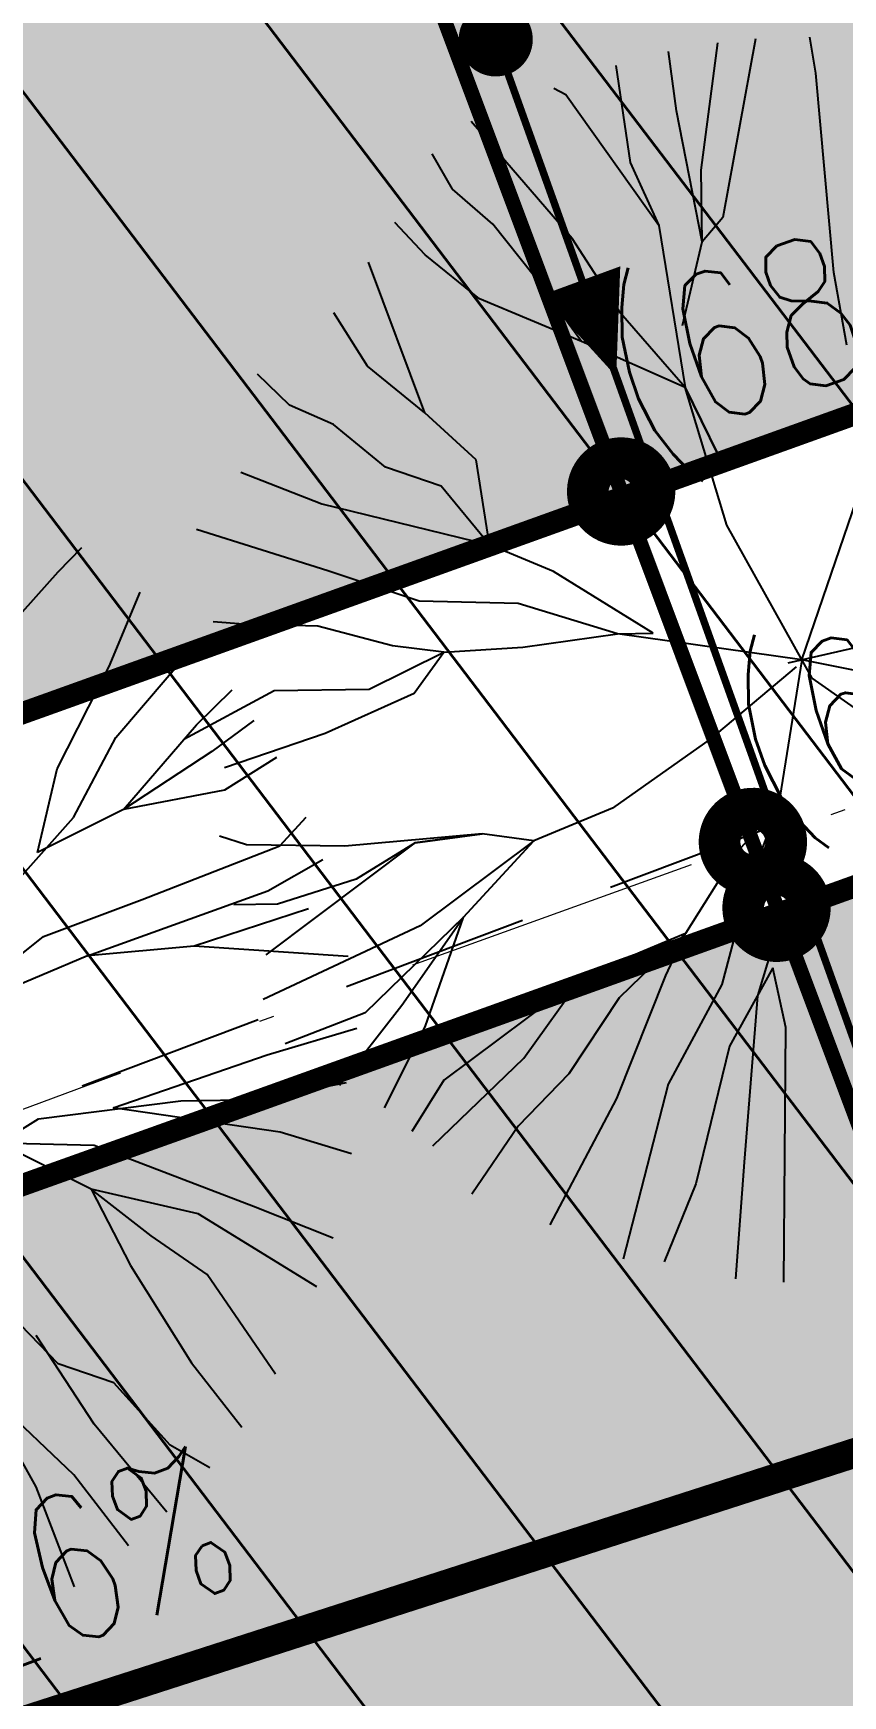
# Model space of a CAD drawing. Extents: x 352140 to 354978, y 6304672 to 6307963.
# Drawn here: x 352542.97 to 352548.43, y 6306001.17 to 6306012.4 of the extents above; entities that cross this region are included whole.
import ezdxf
from ezdxf import colors
from ezdxf.entities.mleader import LeaderData, LeaderLine
from ezdxf.enums import TextEntityAlignment as Align
from ezdxf.math import Vec2, Vec3

# ---------------------------------------------------------------- set-up
doc = ezdxf.new("R2010")
doc.units = 0
for name, pattern in [('CENTER', [50.800000000000004, 31.75, -6.35, 6.35, -6.35]), ('CONTINUOS', [0]), ('DASHDOT', [1, 0.5, -0.25, 0, -0.25]), ('DASHDOTX2', [2, 1, -0.5, 0, -0.5]), ('DASHED', [19.049999999999997, 12.7, -6.35]), ('HIDDEN', [9.524999999999999, 6.35, -3.175])]:
    doc.linetypes.add(name, pattern=pattern)
doc.layers.get('0').update_dxf_attribs({"linetype": 'CONTINUOUS'})
for name, color, linetype in [('00-S2_ALL AREA APORTANTES', 150, 'CONTINUOUS'), ('00_All ext_Colector', 1, 'CONTINUOUS'), ('00_All ext_Descarga sum', 1, 'CONTINUOUS'), ('00_All ext_Txt', 4, 'CONTINUOUS'), ('01_Dem Ext_Transl_niv.anillo', 130, 'CONTINUOUS'), ('02_Geo ext_Acotamiento', 7, 'CONTINUOUS'), ('02_Geo ext_Eje', 4, 'CONTINUOUS'), ('02_Geo ext_Geometria', 2, 'CONTINUOUS'), ('03_Pav ext_Escurrimiento', 2, 'CONTINUOUS'), ('03_Pav ext_HCV', 34, 'CONTINUOUS'), ('03_Pav ext_Linea de Corte', 6, 'CONTINUOUS'), ('03_Pav ext_Vereda HC', 42, 'CONTINUOUS'), ('03_Pav proy_Solera Tipo A', 1, 'CONTINUOUS'), ('03_S2_Pav ext_Borde vereda', 7, 'CONTINUOUS'), ('03_S3_Pav ext_Cota', 2, 'CONTINUOUS'), ('05_All ext_Txt', 4, 'CONTINUOUS'), ('1-CALLE_NOMBRE', 6, 'CONTINUOUS'), ('Paisajismo', 253, 'CONTINUOUS')]:
    doc.layers.add(name, color=color, linetype=linetype)
doc.layers.add('0_ASD_LINEA OFICIAL', color=253, linetype='DASHDOT', lineweight=20)
doc.layers.add('EJE PROYECTADO', color=7, linetype='DASHDOTX2', lineweight=15)
doc.styles.add('A', font='arial.ttf', dxfattribs={"height": 2})
doc.styles.add('JPG_2MM', font='simplex.shx', dxfattribs={"height": 1})
doc.styles.add('ROMANS', font='romans.shx', dxfattribs={"width": 0.75})
doc.dimstyles.new('Principal', dxfattribs={"dimscale": 0, "dimtxt": 2, "dimasz": 2, "dimexe": 1, "dimexo": 1, "dimtad": 1, "dimrnd": 0.05, "dimzin": 1, "dimtxsty": 'ROMANS', "dimcen": 2.5, "dimclrt": 2, "dimaunit": 2, "dimadec": 0, "dimazin": 0, "dimtfac": 1, "dimtmove": 0, "dimatfit": 3, "dimfxl": 1, "dimfxlon": 1, "dimarcsym": 0})
pattern_1 = [(127.2451660467093, (0, 0), (-1.263734244477452, -0.9607975902004564), [])]

# ---------------------------------------------------------------- blocks, each defined once
blk = doc.blocks.new('*U962')
at = {"layer": 'EJE PROYECTADO', "color": 7, "linetype": 'DASHDOT', "lineweight": 15, "ltscale": 4}
blk.add_arc((352689.664669159, 6305611.165365543), 420.4197496926291, 101.3958787087447, 110.6328112002141, dxfattribs=at)
blk = doc.blocks.new('_Dot')
at = {"color": 0, "linetype": 'ByBlock', "lineweight": -2}
blk.add_line((-0.5, 0), (-1, 0), dxfattribs=at)
at = {"color": 0, "linetype": 'ByBlock', "const_width": 0.5}
blk.add_lwpolyline([(-0.25, 0, 1), (0.25, 0, 1)], format="xyb", close=True, dxfattribs=at)
blk = doc.blocks.new('*D1192')
at = {"layer": '02_Geo ext_Acotamiento', "color": 0, "lineweight": -2, "transparency": 16777216}
blk.add_line((352392.9165986432, 6306017.745887456), (352390.0729390397, 6306012.40179472), dxfattribs=at)
at = {"layer": '02_Geo ext_Acotamiento', "color": 0, "transparency": 16777216}
blk.add_solid([(352389.9258057098, 6306012.480086233), (352390.2200723691, 6306012.323503207), (352389.6031899611, 6306011.518994741)], dxfattribs=at)
at = {"layer": '02_Geo ext_Acotamiento', "color": 2, "transparency": 16777216, "insert": (352390.9282922098, 6306015.941650215), "char_height": 1, "attachment_point": 5, "rotation": 61.9819900856352, "style": 'ROMANS'}
blk.add_mtext('R415,75', dxfattribs=at)
blk = doc.blocks.new('*D1169')
at = {"layer": '02_Geo ext_Acotamiento', "color": 0, "lineweight": -2, "transparency": 16777216}
for p, q in [((352543.9361901253, 6306013.650110535), (352544.1487850985, 6306013.078355887)), ((352538.3507155839, 6306011.455910953), (352543.0372242222, 6306013.198490888)), ((352537.3750760837, 6306011.210497901), (352537.5876710569, 6306010.638743252))]:
    blk.add_line(p, q, dxfattribs=at)
at = {"layer": '02_Geo ext_Acotamiento', "color": 0, "transparency": 16777216}
for points in [[(352542.9791381639, 6306013.354708007), (352543.0953102806, 6306013.042273771), (352543.9745269239, 6306013.547007238)], [(352538.2926295256, 6306011.612128071), (352538.4088016423, 6306011.299693836), (352537.4134128823, 6306011.107394603)]]:
    blk.add_solid(points, dxfattribs=at)
at = {"layer": '02_Geo ext_Acotamiento', "color": 2, "transparency": 16777216, "insert": (352540.3776083368, 6306013.17802629), "char_height": 1, "attachment_point": 5, "rotation": 20.396595233629807, "style": 'ROMANS'}
blk.add_mtext('7,00', dxfattribs=at)
blk = doc.blocks.new('A$C27410629')
at = {"layer": '0_ASD_LINEA OFICIAL', "ltscale": 8}
blk.add_lwpolyline([(283.5421609954101, 1214.484549576148, 0.5, 0.5, 0.0321136014722069), (329.8150799274445, 1226.935406510711, 0.5, 0.5, 0.0079173357297827), (341.9242357289513, 1231.194686628496, 0.5, 0.5, -0.0403444595114676), (405.0949614570582, 1249.329495846422, 0.5, 0.5, 0), (406.0664454449125, 1249.524144371034, 0.5, 0.5, 0), (504.3873910620769, 1263.407003486325, 0, 0, 0)], format="xyseb", dxfattribs=at)
at = {"layer": '0_ASD_LINEA OFICIAL', "ltscale": 8, "const_width": 0.5}
blk.add_lwpolyline([(329.8150799274445, 1226.935406510711), (341.2203054375386, 1148.869108198814), (238.1945199317815, 1105.633967030124), (291.4898137451928, 983.2987389694845), (321.9777186070569, 995.4464620913477), (326.4540963422405, 996.5325645556804), (296.0294186443425, 1064.505402681856), (308.0461575237678, 1069.694526371228), (363.6111070365623, 1093.68883921703), (361.4307297416417, 1107.62619051947), (353.4385792691864, 1158.713491797669), (341.9099523256627, 1227.807339492449, -0.0466182907324211), (405.4636274408804, 1246.3592193141), (405.0949720598292, 1249.329410421774)], format="xyb", dxfattribs=at)
blk = doc.blocks.new('1.0 - LO RECABARREN LOTEO PARQUE - VEGETACION PROPUESTA ETAPA MUNICIPAL')
at = {"layer": 'Paisajismo', "color": 251}
for p, q in [((352547.8456695688, 6306012.359360508), (352547.6234160389, 6306011.15211645)), ((352548.2521264447, 6306012.127638837), (352548.2119254687, 6306012.370566713)), ((352547.3108086632, 6306011.871833349), (352547.2582691584, 6306012.273683264)), ((352547.4777775741, 6306011.471888253), (352547.5895282373, 6306012.33241418)), ((352546.9017768061, 6306012.179087999), (352546.9993548316, 6306011.523106285)), ((352548.3731572005, 6306010.781158118), (352548.2521264447, 6306012.127638837)), ((352546.5650454432, 6306011.981237429), (352546.4842967968, 6306012.023730596)), ((352547.1927426656, 6306011.098493421), (352546.5650454432, 6306011.981237429)), ((352546.6066022746, 6306011.009411852), (352545.9269583801, 6306011.800742657)), ((352547.4851207722, 6306010.989019525), (352547.3108086632, 6306011.871833349)), ((352545.8003723095, 6306011.344540159), (352545.6632251207, 6306011.582955051)), ((352546.9993548316, 6306011.523106285), (352547.1927426656, 6306011.098493421)), ((352547.4851207722, 6306010.989019525), (352547.4777775741, 6306011.471888253)), ((352546.0710123676, 6306011.108155351), (352545.8003723095, 6306011.344540159)), ((352545.6161660958, 6306010.900225155), (352545.4117388748, 6306011.118481994)), ((352547.6234160389, 6306011.15211645), (352547.4851207722, 6306010.989019525)), ((352546.3432752752, 6306010.76490985), (352546.0710123676, 6306011.108155351)), ((352546.9346995675, 6306010.506682773), (352546.6066022746, 6306011.009411852)), ((352547.1927426656, 6306011.098493421), (352547.3695903096, 6306010.005574674)), ((352545.9826663978, 6306010.603935358), (352545.6161660958, 6306010.900225155)), ((352547.3529448351, 6306010.423531907), (352547.4851207722, 6306010.989019525)), ((352545.6122761393, 6306009.833583235), (352545.2334438504, 6306010.850084486)), ((352548.4601543037, 6306010.289380482), (352548.3731572005, 6306010.781158118)), ((352546.6705622811, 6306010.315609598), (352546.3432752752, 6306010.76490985)), ((352546.6705622811, 6306010.315609598), (352545.9826663978, 6306010.603935358)), ((352545.2253640532, 6306010.149686398), (352544.9986888582, 6306010.508474933)), ((352547.3695903096, 6306010.005574674), (352546.9346995675, 6306010.506682773)), ((352547.3695903096, 6306010.005574674), (352546.6705622811, 6306010.315609598)), ((352545.6122761393, 6306009.833583235), (352545.2253640532, 6306010.149686398)), ((352544.7009874864, 6306009.884824187), (352544.4841504359, 6306010.09530355)), ((352547.5900839125, 6306009.554650368), (352547.3695903096, 6306010.005574674)), ((352547.3695903096, 6306010.005574674), (352547.5900839125, 6306009.554650368)), ((352547.650793717, 6306009.07457251), (352547.3695903096, 6306010.005574674)), ((352544.9966996566, 6306009.755709112), (352544.7009874864, 6306009.884824187)), ((352545.9589765788, 6306009.516868557), (352545.6122761393, 6306009.833583235)), ((352545.3482439384, 6306009.4671135), (352544.9966996566, 6306009.755709112)), ((352545.7240522745, 6306009.339216483), (352545.3482439384, 6306009.4671135)), ((352546.0505244904, 6306008.943348065), (352545.9589765788, 6306009.516868557)), ((352544.3715079136, 6306009.432354867), (352544.9177397425, 6306009.219295488)), ((352546.0505244904, 6306008.943348065), (352545.7240522745, 6306009.339216483)), ((352548.1572489687, 6306008.166744504), (352548.5548766296, 6306009.328821844)), ((352544.9177397425, 6306009.219295488), (352546.0505244904, 6306008.943348065)), ((352544.9583353731, 6306008.766405992), (352544.072824032, 6306009.046884408)), ((352548.2273007166, 6306008.041175783), (352547.650793717, 6306009.07457251)), ((352543.2971951099, 6306008.922489808), (352543.1369847117, 6306008.757222761)), ((352546.0505244904, 6306008.943348065), (352546.0505244904, 6306008.943348065)), ((352546.4805398151, 6306008.762834247), (352546.0505244904, 6306008.943348065)), ((352545.5756443417, 6306008.56201678), (352544.9583353731, 6306008.766405992)), ((352547.1544957776, 6306008.345526517), (352546.4805398151, 6306008.762834247)), ((352543.1369847117, 6306008.757222761), (352542.8218884094, 6306008.405041954)), ((352543.4838847772, 6306008.120070907), (352543.6920503207, 6306008.622625171)), ((352546.2435060202, 6306008.545452671), (352545.5756443417, 6306008.56201678)), ((352546.9142117365, 6306008.341872412), (352546.2435060202, 6306008.545452671)), ((352548.0654854889, 6306008.145603437), (352549.5557110645, 6306008.488931299)), ((352544.38711221, 6306008.406258499), (352544.1857446546, 6306008.423319992)), ((352544.8900723525, 6306008.393782943), (352544.38711221, 6306008.406258499)), ((352545.3948679229, 6306008.260590073), (352544.8900723525, 6306008.393782943)), ((352546.2746723703, 6306008.251981857), (352546.9142117365, 6306008.341872412)), ((352546.9142117365, 6306008.341872412), (352547.1544957776, 6306008.345526517)), ((352548.1572489687, 6306008.166744504), (352546.9142117365, 6306008.341872412)), ((352543.5278232366, 6306007.640834617), (352544.0620414053, 6306008.2639781)), ((352545.2375050776, 6306007.968988076), (352545.74111612, 6306008.217144184)), ((352545.74111612, 6306008.217144184), (352545.3948679229, 6306008.260590073)), ((352545.5405063927, 6306007.940817757), (352545.74111612, 6306008.217144184)), ((352545.74111612, 6306008.217144184), (352546.2746723703, 6306008.251981857)), ((352543.1323768518, 6306007.430502583), (352543.4838847772, 6306008.120070907)), ((352548.1192884469, 6306008.119701068), (352547.5392400663, 6306007.62987892)), ((352548.1572489687, 6306008.166744504), (352548.0000177104, 6306007.182608718)), ((352548.8684651581, 6306008.024205676), (352548.1572489687, 6306008.166744504)), ((352548.7131504728, 6306007.701175314), (352548.2273007166, 6306008.041175783)), ((352543.9875635894, 6306007.629311244), (352544.5967468925, 6306007.959243786)), ((352544.0730826964, 6306007.726547346), (352544.3121239481, 6306007.962862708)), ((352544.5967468925, 6306007.959243786), (352545.2375050776, 6306007.968988076)), ((352544.941299179, 6306007.670090604), (352545.5405063927, 6306007.940817757)), ((352544.4582304379, 6306007.756660521), (352544.1763670043, 6306007.54700045)), ((352543.2422681594, 6306007.102046733), (352543.5278232366, 6306007.640834617)), ((352543.578995965, 6306007.155555992), (352544.0730826964, 6306007.726547346)), ((352544.2610556057, 6306007.438380188), (352544.941299179, 6306007.670090604)), ((352544.1763670043, 6306007.54700045), (352543.578995965, 6306007.155555992)), ((352547.5392400663, 6306007.62987892), (352546.8786914429, 6306007.165556218)), ((352543.000200906, 6306006.865015478), (352543.1323768518, 6306007.430502583)), ((352544.6116839911, 6306007.507241203), (352544.2607693548, 6306007.28666976)), ((352544.2607693548, 6306007.28666976), (352543.578995965, 6306007.155555992)), ((352542.6646574165, 6306006.451932056), (352543.2422681594, 6306007.102046733)), ((352543.578995965, 6306007.155555992), (352543.000200906, 6306006.865015478)), ((352544.6338259531, 6306006.909431863), (352544.8128551058, 6306007.104387127)), ((352546.8786914429, 6306007.165556218), (352546.3479769072, 6306006.94370851)), ((352548.0000177104, 6306007.182608718), (352547.711212339, 6306006.857551379)), ((352548.0000177104, 6306007.182608718), (352547.7945565255, 6306006.645041931)), ((352548.0000177104, 6306007.182608718), (352548.0000177104, 6306007.182608718)), ((352548.0627588483, 6306006.568955802), (352548.0000177104, 6306007.182608718)), ((352544.4097537514, 6306006.917412013), (352544.227880449, 6306006.975019057)), ((352546.0000891299, 6306006.991862253), (352545.0735630859, 6306006.907383075)), ((352545.5470308452, 6306006.931528173), (352546.0000891299, 6306006.991862253)), ((352546.0000891299, 6306006.991862253), (352545.5470308452, 6306006.931528173)), ((352546.3479769072, 6306006.94370851), (352546.0000891299, 6306006.991862253)), ((352543.7046708805, 6306006.54791587), (352544.6338259531, 6306006.909431863)), ((352545.0735630859, 6306006.907383075), (352544.4097537514, 6306006.917412013)), ((352544.5417116967, 6306006.174823609), (352545.5470308452, 6306006.931528173)), ((352545.5470308452, 6306006.931528173), (352545.1502132058, 6306006.68499612)), ((352546.3479769072, 6306006.94370851), (352545.582260004, 6306006.37089802)), ((352545.8751281842, 6306006.428796019), (352546.3479769072, 6306006.94370851)), ((352547.711212339, 6306006.857551379), (352547.3722605141, 6306006.317954542)), ((352544.5526582417, 6306006.60688534), (352544.9247442021, 6306006.81849269)), ((352545.1502132058, 6306006.68499612), (352544.6186861093, 6306006.51658028)), ((352547.7945565255, 6306006.645041931), (352547.6178262308, 6306005.974299969)), ((352543.0408720091, 6306006.297320641), (352543.7046708805, 6306006.54791587)), ((352543.336584181, 6306006.168205566), (352544.5526582417, 6306006.60688534)), ((352544.6186861093, 6306006.51658028), (352544.3250075942, 6306006.512114182)), ((352547.8593290909, 6306005.897807809), (352548.0627588483, 6306006.568955802)), ((352544.8272137871, 6306006.484818998), (352544.0566237421, 6306006.232599747)), ((352545.8751281842, 6306006.428796019), (352545.2113340318, 6306005.782523097)), ((352545.4568949852, 6306005.834549291), (352545.8751281842, 6306006.428796019)), ((352545.6149870547, 6306005.688040688), (352545.8751281842, 6306006.428796019)), ((352542.354842788, 6306005.75244257), (352543.0408720091, 6306006.297320641)), ((352545.582260004, 6306006.37089802), (352544.5216457225, 6306005.873770771)), ((352547.3722605141, 6306006.317954542), (352546.6757177886, 6306006.026158276)), ((352547.3722605141, 6306006.317954542), (352546.9248923908, 6306005.883597421)), ((352547.2386901783, 6306006.034719643), (352547.3722605141, 6306006.317954542)), ((352544.0566237421, 6306006.232599747), (352543.336584181, 6306006.168205566)), ((352544.0566237421, 6306006.232599747), (352543.336584181, 6306006.168205566)), ((352545.096254576, 6306006.162754856), (352544.0566237421, 6306006.232599747)), ((352543.336584181, 6306006.168205566), (352542.354842788, 6306005.75244257)), ((352547.9618998351, 6306006.085966391), (352547.6682623899, 6306005.558271937)), ((352548.0484435804, 6306005.684798747), (352547.9618998351, 6306006.085966391)), ((352546.6757177886, 6306006.026158276), (352545.7411312665, 6306005.327723334)), ((352546.2818556908, 6306005.476815885), (352546.6757177886, 6306006.026158276)), ((352546.9094298391, 6306005.204620644), (352547.2386901783, 6306006.034719643)), ((352547.6178262308, 6306005.974299969), (352547.2542085966, 6306005.300715928)), ((352546.9248923908, 6306005.883597421), (352546.5855343078, 6306005.37071498)), ((352547.7695995334, 6306004.774111456), (352547.8593290909, 6306005.897807809)), ((352545.2113340318, 6306005.782523097), (352544.6715275043, 6306005.573072148)), ((352545.0378492202, 6306005.29373443), (352545.4568949852, 6306005.834549291)), ((352544.5493802084, 6306005.500005172), (352545.1532187974, 6306005.678571294)), ((352545.3417617745, 6306005.140532361), (352545.6149870547, 6306005.688040688)), ((352548.0368237091, 6306003.964291835), (352548.0484435804, 6306005.684798747)), ((352547.6682623899, 6306005.558271937), (352547.441063238, 6306004.629104088)), ((352543.5090616464, 6306005.142073197), (352544.5493802084, 6306005.500005172)), ((352545.667438112, 6306004.88387083), (352546.2818556908, 6306005.476815885)), ((352544.4996401017, 6306005.19717297), (352545.0853742346, 6306005.312968935)), ((352545.7411312665, 6306005.327723334), (352545.5251649089, 6306004.982327645)), ((352546.5855343078, 6306005.37071498), (352546.2437385409, 6306005.018128144)), ((352547.2542085966, 6306005.300715928), (352546.9517070232, 6306004.120339633)), ((352543.0061642781, 6306005.06757258), (352543.9656753196, 6306005.189052734)), ((352543.9656753196, 6306005.189052734), (352544.4996401017, 6306005.19717297)), ((352546.45983903, 6306004.352567435), (352546.9094298391, 6306005.204620644)), ((352542.741618458, 6306004.903216841), (352543.0061642781, 6306005.06757258)), ((352544.6377601333, 6306004.978119711), (352543.5090616464, 6306005.142073197)), ((352545.1175050243, 6306004.830126644), (352544.6377601333, 6306004.978119711)), ((352546.2437385409, 6306005.018128144), (352545.93026736, 6306004.559083601)), ((352543.3605547774, 6306004.591963927), (352542.741618458, 6306004.903216841)), ((352543.3827829474, 6306004.88624366), (352542.741618458, 6306004.903216841)), ((352544.4572130095, 6306004.47502919), (352543.3827829474, 6306004.88624366)), ((352547.7121833441, 6306003.98619104), (352547.7695995334, 6306004.774111456)), ((352547.441063238, 6306004.629104088), (352547.2278505861, 6306004.102632176)), ((352544.0830488368, 6306004.426331216), (352543.3605547774, 6306004.591963927)), ((352543.3605547774, 6306004.591963927), (352543.6258088628, 6306004.077266374)), ((352543.7659021111, 6306004.277459797), (352543.3605547774, 6306004.591963927)), ((352544.8848138209, 6306003.932749907), (352544.0830488368, 6306004.426331216)), ((352544.9949487768, 6306004.261890032), (352544.4572130095, 6306004.47502919)), ((352544.143739601, 6306004.015984613), (352543.7659021111, 6306004.277459797)), ((352543.6258088628, 6306004.077266374), (352544.0380285817, 6306003.419436681)), ((352544.6063723766, 6306003.343950099), (352544.143739601, 6306004.015984613)), ((352543.1381471442, 6306003.412805656), (352542.7582760453, 6306003.807858938)), ((352543.3806449108, 6306003.006955807), (352542.9894489214, 6306003.604732347)), ((352543.513953251, 6306003.284908604), (352543.1381471442, 6306003.412805656)), ((352544.0380285817, 6306003.419436681), (352544.3773579489, 6306002.986483019)), ((352543.2451033413, 6306002.662783173), (352542.6062137878, 6306003.271104212)), ((352542.9905517721, 6306002.582174086), (352542.6062137878, 6306003.271104212)), ((352543.8942284248, 6306002.863137817), (352543.513953251, 6306003.284908604)), ((352543.8723715211, 6306002.410707569), (352543.3806449108, 6306003.006955807)), ((352544.1624757414, 6306002.710684999), (352543.8942284248, 6306002.863137817)), ((352543.6143573337, 6306002.18541818), (352543.2451033413, 6306002.662783173)), ((352543.2497772899, 6306001.906700366), (352542.9905517721, 6306002.582174086))]:
    blk.add_line(p, q, dxfattribs=at)

msp = doc.modelspace()

# ---------------------------------------------------------------- hatches: boundary and pattern name
at = {"layer": '00-S2_ALL AREA APORTANTES', "linetype": 'DASHED', "lineweight": 40, "ltscale": 0.25}
h = msp.add_hatch(dxfattribs=at)
h.set_pattern_fill('ANSI31', color=82, scale=0.5, angle=82.24516604670927)
h.set_pattern_definition(pattern_1)
edge = h.paths.add_edge_path()
edge.add_line((352578.5219978087, 6306016.628153646), (352575.2834480847, 6306028.700630706))
edge.add_arc((352689.826985098, 6305610.553489243), 433.5519043728395, 105.3193020463716, 109.6836135324268)
edge.add_line((352543.7954373713, 6306018.771618254), (352548.0062630867, 6306007.000763051))
edge.add_arc((352689.6646693027, 6305611.165365092), 420.419750165927, 105.32899892131331, 109.6908665099489, ccw=False)
h = msp.add_hatch(dxfattribs=at)
h.set_pattern_fill('ANSI31', color=40, scale=0.5, angle=82.24516604670927)
h.set_pattern_definition(pattern_1)
edge = h.paths.add_edge_path()
edge.add_line((352501.5160143847, 6306005.125637957), (352504.6759193273, 6305992.977833404))
edge.add_arc((352413.8134983338, 6306342.279043727), 360.9256364980139, 284.5809926340493, 288.7388142337798)
edge.add_line((352529.7625162407, 6306000.485040959), (352541.5181508819, 6306004.618507676))
edge.add_arc((352689.6646922219, 6305611.165303677), 420.4198157172067, 110.2974985578418, 110.632811170711, ccw=False)
edge.add_line((352543.8232844782, 6306005.478764309), (352548.0062337617, 6306007.000845026))
edge.add_line((352548.0062337617, 6306007.000845026), (352543.7956360117, 6306018.771062979))
edge.add_line((352543.7956360117, 6306018.771062979), (352539.4864973311, 6306017.204196591))
edge.add_arc((352405.9232445933, 6306371.355446176), 378.5000000850094, 284.6288654532149, 290.6632746729691, ccw=False)
h = msp.add_hatch(dxfattribs=at)
h.set_pattern_fill('ANSI31', color=40, scale=0.5, angle=82.24516604670927)
h.set_pattern_definition(pattern_1)
edge = h.paths.add_edge_path()
edge.add_line((352581.7607743225, 6306004.554831173), (352578.521997809, 6306016.628153645))
edge.add_arc((352689.6646692987, 6305611.165365106), 420.4197501505788, 105.3289989213223, 109.6908665101328)
edge.add_line((352548.0062630868, 6306007.000763051), (352552.2166296215, 6305995.231191433))
edge.add_arc((352689.6646691514, 6305611.165365566), 407.9197496679239, 105.3385732842141, 109.69108255049, ccw=False)
h = msp.add_hatch(dxfattribs=at)
h.set_pattern_fill('ANSI31', color=150, scale=0.5, angle=82.24516604670927)
h.set_pattern_definition(pattern_1)
edge = h.paths.add_edge_path()
edge.add_line((352504.6759193268, 6305992.977833404), (352507.8227190353, 6305980.880410058))
edge.add_arc((352413.8134984157, 6306342.279043438), 373.4256361982561, 284.5809840346455, 288.7388142543311)
edge.add_arc((352405.3488427031, 6306373.115849193), 405.3515892739023, 288.4715946656918, 290.2860910784061)
edge.add_arc((352689.6646749965, 6305611.165349734), 407.9197665451234, 110.297498533501, 110.63812503680089, ccw=False)
edge.add_line((352548.1594682792, 6305993.754963302), (352552.2168315117, 6305995.230627074))
edge.add_line((352552.2168315117, 6305995.230627074), (352548.0062337617, 6306007.000845026))
edge.add_line((352548.0062337617, 6306007.000845026), (352543.8232844782, 6306005.478764309))
edge.add_arc((352689.6646922219, 6305611.165303677), 420.4198157172066, 110.2974985578418, 110.632811170711)
edge.add_line((352541.5181508819, 6306004.618507676), (352529.7625162407, 6306000.485040959))
edge.add_arc((352413.8134983288, 6306342.279043749), 360.9256365207904, 284.5809926338536, 288.7388142333925, ccw=False)
at = {"layer": '03_Pav ext_HCV'}
h = msp.add_hatch(dxfattribs=at)
h.set_pattern_fill('SWAMP', color=256, scale=0.025, angle=-5.878428e-10, style=0)
h.set_pattern_definition([(359.9999999994121, (0, 0), (0.3175000000056422, 0.5499261309017425), [0.079375, -0.555625]), (90, (0.0396875, -4.072e-13), (-0.3174999999943578, 0.5499261309082575), [0.0396875, -1.06016476181]), (90, (0.049609375, -5.09e-13), (-0.3174999999943578, 0.5499261309082575), [0.03175, -1.06810226181]), (90, (0.029765625, -3.054e-13), (-0.3174999999943578, 0.5499261309082575), [0.03175, -1.06810226181]), (59.99999999941215, (0.05953125, -6.108e-13), (-0.3174999995629745, 0.5499261311573168), [0.0254, -0.6096]), (119.9999999994121, (0.01984375, -2.036e-13), (-0.6349999995686166, 2.555744e-10), [0.0254, -0.6095999999999999])])
edge = h.paths.add_edge_path()
edge.add_line((352582.7604781822, 6306009.990682307), (352582.7094065281, 6306010.214427269))
edge.add_line((352582.7094065281, 6306010.214427269), (352580.9699995404, 6306009.759601035))
edge.add_line((352580.9699995404, 6306009.759601035), (352579.3317819714, 6306016.365140463))
edge.add_arc((352669.2469957958, 6305675.880273432), 352.1571955173803, 104.7929578461864, 110.8093104427475)
edge.add_arc((352411.0130488128, 6306355.120968377), 374.5151511775018, 284.27325860252904, 290.8219381845124, ccw=False)
edge.add_line((352503.3485315067, 6305992.166760388), (352504.8924171243, 6305985.547212779))
edge.add_arc((352405.9232445408, 6306371.355446129), 398.3000000538462, 284.1285415200615, 284.38752353333007, ccw=False)
edge.add_line((352503.1475245466, 6305985.103806106), (352503.1929585375, 6305984.909003809))
edge.add_arc((352405.9232442284, 6306371.355446003), 398.5000000080018, 284.128039602825, 290.667801749784)
edge.add_arc((352670.9825796759, 6305669.376605959), 351.8537880972383, 104.5210170049202, 110.70655520670539, ccw=False)
edge = h.paths.add_edge_path()
edge.add_line((352578.7831344952, 6306019.322153868), (352577.1555167001, 6306025.920201077))
edge.add_line((352577.1555167001, 6306025.920201077), (352578.8859105903, 6306026.384294473))
edge.add_line((352578.8859105903, 6306026.384294473), (352578.8380086585, 6306026.578479623))
edge.add_arc((352675.6947541877, 6305655.822097072), 383.1990662264831, 104.6407945569434, 110.6467041322223)
edge.add_arc((352411.0264432293, 6306355.091504763), 364.4828849652177, 284.02077218571867, 290.8202080741271, ccw=False)
edge.add_line((352499.3310434624, 6306001.467310158), (352499.3311277809, 6306001.466948634))
edge.add_line((352499.3311277809, 6306001.466948634), (352499.3764760409, 6306001.272513909))
edge.add_arc((352411.0264434375, 6306355.091504628), 364.6828847836657, 284.0202827655139, 284.3031292632124)
edge.add_line((352501.1220561732, 6306001.712972428), (352502.6669609626, 6305995.089055029))
edge.add_arc((352411.0169527672, 6306355.112414695), 371.5057785658549, 284.2822463465426, 290.8175694360228)
edge.add_arc((352668.8214646695, 6305677.181264676), 353.7898938037449, 104.74375924454031, 110.8243385451189, ccw=False)
at = {"layer": '03_Pav ext_Vereda HC'}
h = msp.add_hatch(dxfattribs=at)
h.set_pattern_fill('DOTS', color=256, scale=0.2, style=0)
h.set_pattern_definition([(0, (0, 0), (0.15875, 0.3175), [0, -0.3175])])
edge = h.paths.add_edge_path()
edge.add_line((352708.350524546, 6306025.119232051), (352708.6131484506, 6306025.156224338))
edge.add_line((352708.6131484506, 6306025.156224338), (352709.4927218606, 6306019.014929595))
edge.add_line((352709.4927218606, 6306019.014929595), (352711.4741742484, 6306019.286802134))
edge.add_line((352711.4741742484, 6306019.286802134), (352710.0305056714, 6306029.495230259))
edge.add_line((352710.0305056714, 6306029.495230259), (352706.0696310923, 6306028.937129316))
edge.add_line((352706.0696310923, 6306028.937129316), (352706.3637178176, 6306026.857591641))
edge.add_line((352706.3637178176, 6306026.857591641), (352622.7858116257, 6306015.057256527))
edge.add_line((352622.7858116257, 6306015.057256527), (352617.8349148842, 6306014.358241161))
edge.add_line((352617.8349148842, 6306014.358241161), (352609.693031093, 6306013.208691459))
edge.add_line((352609.693031093, 6306013.208691459), (352608.6640347624, 6306013.002519644))
edge.add_arc((352692.7099067825, 6305596.96117567), 424.4456484631147, 101.4208046291385, 104.3722850303219)
edge.add_line((352587.3534402294, 6306008.12309445), (352583.4868267103, 6306007.098818317))
edge.add_arc((352690.293514658, 6305609.325132148), 411.8635380785971, 105.0300391540091, 110.6289178628738)
edge.add_arc((352405.3193197821, 6306373.19770662), 403.4386051726804, 289.7481950342084, 290.285108327017, ccw=False)
edge.add_line((352541.6360073423, 6305993.486673285), (352542.2839023249, 6305991.59428968))
edge.add_arc((352405.3488428521, 6306373.115848734), 405.3515887915564, 289.7439899444065, 290.2860910811432)
edge.add_arc((352689.6646691976, 6305611.165365392), 407.9197498477678, 101.39688232983451, 110.63812504976039, ccw=False)
edge.add_line((352609.0580949512, 6306011.041724414), (352610.0295789289, 6306011.236372937))
edge.add_line((352610.0295789289, 6306011.236372937), (352708.350524546, 6306025.119232051))

# ---------------------------------------------------------------- linework, layer by layer
at = {"layer": '00-S2_ALL AREA APORTANTES', "color": 82, "ltscale": 0.25}
msp.add_lwpolyline([(352552.2168315117, 6305995.230627074), (352543.7956360117, 6306018.771062979)], dxfattribs=at)
at = {"layer": '00_All ext_Colector', "const_width": 0.2, "flags": 128}
msp.add_lwpolyline([(352509.3441753011, 6305990.176796795), (352549.402368494, 6306003.09811884)], dxfattribs=at)
at = {"layer": '00_All ext_Descarga sum', "linetype": 'DASHED', "ltscale": 0.05, "const_width": 0.05}
msp.add_lwpolyline([(352544.8774813153, 6306015.749439031), (352549.4023685215, 6306003.098118765)], dxfattribs=at)
at = {"layer": '00_All ext_Txt', "color": 2, "extrusion": (4.262091697522143e-07, 7.23395316336633e-08, 0.9999999999999066), "elevation": 0.6064325392285803}
msp.add_lwpolyline([(352546.904743371, 6306010.079928389, 0, 0.5624999999999991, 0), (352546.6680421889, 6306010.725931106, 0.1042479130453781, 0.1042479130453781, 0)], format="xyseb", dxfattribs=at)
at = {"layer": '01_Dem Ext_Transl_niv.anillo', "linetype": 'HIDDEN', "ltscale": 0.25}
msp.add_circle((352555.5531984224, 6305997.41723701), 7.73870065570986, dxfattribs=at)
at = {"layer": '02_Geo ext_Eje', "linetype": 'CENTER', "ltscale": 0.1, "const_width": 0.3, "flags": 128}
msp.add_lwpolyline([(352349.7941651538, 6305360.986179136), (352333.730647102, 6305385.38433976), (352322.6458402493, 6305532.966928915), (352325.4724959099, 6305533.689154229), (352324.9782857499, 6305541.216464717, -0.0430730453013547), (352325.4043864983, 6305548.019489972), (352326.0198571174, 6305553.01487301, 0.0567466563211069), (352326.2788606426, 6305558.677124443, 0.0530827278442723), (352322.9614058804, 6305581.537460914, -0.0117329756431764), (352321.9004653953, 6305586.060311737, -0.0377426060972922), (352321.6830361507, 6305587.704308246), (352320.6277056487, 6305606.515025469), (352318.8943534349, 6305637.411035581), (352316.7892697772, 6305667.786964302, -0.0183996813173624), (352316.3436445606, 6305681.538049384, 0.0170041331631064), (352316.1500777049, 6305688.998236747), (352315.31378516, 6305703.522596605), (352312.6918374835, 6305750.37859157), (352311.4519553234, 6305772.385277696, 0.013751602559812), (352309.3617608073, 6305797.274554484, 0.0290783963948155), (352300.4622046267, 6305849.298983713), (352297.6372102505, 6305860.812147494, -0.0248918154574144), (352297.1334991439, 6305863.248256867, 0.0280001755021464), (352289.548419606, 6305887.688338341), (352284.4951609652, 6305902.165163189, -0.01403462392197), (352274.89911931, 6305927.159126756, -0.0411311629425888), (352269.6940778159, 6305947.022319873, -0.0226826871159949), (352268.2665507096, 6305957.982474986, -0.3153492887079679), (352298.4095126963, 6306011.04666489, -0.066924510750147), (352313.7795727407, 6306015.906107956, -0.1176268807226383), (352341.4717102872, 6306014.17659949, -0.0442755829468663), (352351.2156783137, 6306010.23293681), (352375.9867660315, 6305996.563964897, 0.017506752806276), (352388.786832347, 6305990.07447422, -0.0115899727683481), (352405.9888539106, 6305981.141746201, 0.0894508396498436), (352438.5952116063, 6305970.960527497, 0.0207485710579163), (352449.544421333, 6305970.831563836, 0.0292650525021234), (352464.9223092185, 6305972.191836654, 0.0145516934507563), (352487.5069752938, 6305976.196742449, 0.0321136014722069), (352533.7798942258, 6305988.647599383, 0.0079173357297827), (352545.8890500274, 6305992.906879501, -0.0403444595114676), (352609.0597757555, 6306011.041688719), (352610.0312597433, 6306011.236337244), (352708.3522053605, 6306025.119196359)], format="xyb", dxfattribs=at)
at = {"layer": '02_Geo ext_Geometria', "color": 251, "linetype": 'DASHED', "ltscale": 0.1}
msp.add_line((352541.5181508832, 6306004.618507676), (352573.3022719567, 6306016.586151008), dxfattribs=at)
at = {"layer": '03_Pav ext_Escurrimiento'}
msp.add_lwpolyline([(352547.563592215, 6306014.06936992, 0, 0.3998727953642809, 0), (352547.8464919035, 6306013.233204262, 0, 0, 0), (352548.2122106258, 6306012.152250629, 0, 0, 0)], format="xyseb", dxfattribs=at)
at = {"layer": '03_Pav ext_Linea de Corte', "color": 6, "linetype": 'CENTER', "ltscale": 0.025, "const_width": 0.1}
msp.add_lwpolyline([(352553.1349490628, 6305992.764478693), (352542.5146362964, 6306021.107067189)], dxfattribs=at)
at = {"layer": '03_Pav proy_Solera Tipo A', "linetype": 'CONTINUOS', "ltscale": 0.1}
for points in [[(352503.1929585375, 6305984.909003809, 0.15, 0.15, 0.0285454314993715), (352546.5773184413, 6305998.503355424, 0.15, 0.15, -0.0262439477844458), (352582.7599509723, 6306010.020918329, 0.15, 0.15, -0.0003419660001356), (352584.6533197112, 6306010.507817759, 0.15, 0.15, 0), (352586.6321153694, 6306011.02479974, 0.15, 0.15, 0), (352588.5247371563, 6306011.515144521, 0.15, 0.15, -0.0312812553136791), (352617.2951473996, 6306017.816975603, 0.15, 0.15, 0), (352641.5924359696, 6306021.247501212, 0.15, 0.15, 0), (352688.2830038829, 6306027.839937897, 0.15, 0.15, -0.0343857095931216), (352695.4770359223, 6306028.355343725, 0.15, 0.15, 0.0346751936651647), (352702.8693602514, 6306028.889252855, 0.15, 0.15, 0), (352706.0136189333, 6306029.333188209, 0, 0, 0)], [(352500.9211810408, 6305994.649440213, 0.15, 0.15, 0), (352501.6027646251, 6305991.727102372, 0.15, 0.15, 0.0297606574941404), (352544.1066069815, 6306005.052827531, 0.15, 0.15, -0.0276630323461193), (352581.0661394649, 6306016.814708469, 0.15, 0.15, 0), (352584.943692921, 6306017.79685112, 0.15, 0.15, 0), (352586.8565769625, 6306018.277542761, 0.15, 0.15, -0.0028708918005302), (352587.502146802, 6306018.437976366, 0.15, 0.15, 0), (352591.1366659856, 6306020.263078657, 0.15, 0.15, 0.7942633659952324), (352590.8599345528, 6306021.398702519, 0.15, 0.15, 0), (352586.7232884984, 6306021.335719548, 0.15, 0.15, 0.0028526326812568), (352586.1377652452, 6306021.190719941, 0.15, 0.15, 0), (352584.2176207257, 6306020.708657963, 0.15, 0.15, 0), (352580.3399098848, 6306019.727090627, 0.15, 0.15, 0.0276963908501518), (352543.0477306415, 6306007.859744148, 0.15, 0.15, -0.0297359641374015), (352500.9212502699, 6305994.649156098, 0, 0, 0)]]:
    msp.add_lwpolyline(points, format="xyseb", dxfattribs=at)
at = {"layer": '03_S2_Pav ext_Borde vereda', "linetype": 'DASHED', "ltscale": 0.05}
msp.add_lwpolyline([(352583.4884097746, 6306007.099271268, 0.024468288479734), (352545.1824399111, 6305994.77856545)], format="xyb", dxfattribs=at)
at = {"layer": '03_S3_Pav ext_Cota', "const_width": 0.4500000000000001}
for points in [[(352546.8165240564, 6306009.373407011, 1), (352547.0593881784, 6306009.231567027, 1)], [(352547.7057468272, 6306007.007548116, 1), (352547.9486109492, 6306006.865708132, 1)], [(352547.8652164235, 6306006.562577725, 1), (352548.1080805455, 6306006.420737742, 1)]]:
    msp.add_lwpolyline(points, format="xyb", close=True, dxfattribs=at)

# ---------------------------------------------------------------- block references
at = {"layer": '03_S2_Pav ext_Borde vereda', "linetype": 'Continuous'}
msp.add_blockref('A$C27410629', (352203.9623478023, 6304761.713605438), dxfattribs=at)
at = {"layer": 'EJE PROYECTADO', "color": 7, "linetype": 'DASHDOTX2', "lineweight": 15, "ltscale": 4}
msp.add_blockref('*U962', (0, 0), dxfattribs=at)
at = {"layer": 'Paisajismo'}
msp.add_blockref('1.0 - LO RECABARREN LOTEO PARQUE - VEGETACION PROPUESTA ETAPA MUNICIPAL', (0, 0), dxfattribs=at)

# ---------------------------------------------------------------- texts
at = {"layer": '03_S3_Pav ext_Cota', "style": 'JPG_2MM', "width": 0.75}
for s, p in [('(683.23)', (352547.0447377591, 6306009.571184425)), ('(683.44)', (352547.8964533974, 6306007.094443557))]:
    msp.add_text(s, height=0.9999999999999993, rotation=19.25155975937519, dxfattribs=at).set_placement(p)
at = {"layer": '03_S3_Pav ext_Cota', "color": 2, "ltscale": 0.5, "style": 'ROMANS', "width": 0.75}
msp.add_text('i=2.26%%%', height=0.9999999999999996, rotation=20.44343314751706, dxfattribs=at).set_placement((352542.3346943113, 6306001.701536519, 1144.127636908898), align=Align.MIDDLE_CENTER)
at = {"layer": '1-CALLE_NOMBRE', "style": 'A'}
msp.add_text('CALLE CASA TEJA', height=1.5, rotation=18.78056841391064, dxfattribs=at).set_placement((352528.2633096233, 6305997.791713919))

# ---------------------------------------------------------------- dimensions: what is measured, and where the dimension line sits
at = {"layer": '02_Geo ext_Acotamiento'}
dim = msp.add_radius_dim(center=(352584.9094735757, 6306378.558316333), mpoint=(352389.6031899611, 6306011.518994741), dimstyle='Principal', override={"dimscale": 0, "dimaunit": 0, "dimfxl": 0.22, "dimarcsym": 1}, dxfattribs=at)
dim.commit()
dim.dimension.update_dxf_attribs({"geometry": '*D1192', "text_midpoint": (352391.7296433812, 6306015.515241081), "dimtype": 164})
dim = msp.add_aligned_dim(p1=(352536.7181519651, 6306012.977234964), p2=(352543.2792660062, 6306015.416847599), distance=-1.9949162187882672, dimstyle='Principal', override={"dimscale": 0, "dimaunit": 0, "dimfxl": 0.22, "dimarcsym": 1}, dxfattribs=at)
dim.commit()
dim.dimension.update_dxf_attribs({"geometry": '*D1169', "text_midpoint": (352540.3776083368, 6306013.17802629)})

# ---------------------------------------------------------------- leaders
at = {"layer": '05_All ext_Txt'}
ml = msp.add_multileader_mtext('Standard', dxfattribs=at)
ml.set_content('{\\C256;DESCARGA SUM \\PHDPE DN 300\\PL=13.4m i=1%min}', color=2, style='ROMANS')
ml.set_leader_properties(color=7)
ml.set_arrow_properties(name='DOT')
ml.build(insert=Vec2(0, 0))
ml.multileader.update_dxf_attribs({"text_left_attachment_type": 6, "text_right_attachment_type": 6, "dogleg_length": 1.040329146316736, "arrow_head_size": 0.5})
ctx = ml.context
ctx.base_point, ctx.char_height, ctx.arrow_head_size, ctx.landing_gap_size, ctx.plane_origin, ctx.plane_x_axis, ctx.plane_y_axis = Vec3(352547.5566080529, 6306028.267955353, 8.24833301e-08), 1, 0.5, 0.0500000025053053, Vec3(352582.0075936654, 6306033.723705126, -1.35530302e-08), Vec3(1, -1.387778780781446e-15, -3.517525297178413e-09), Vec3(1.403991249853975e-15, 1, 4.609055430399856e-09)
ctx.left_attachment, ctx.right_attachment = 6, 6
notes = []
notes.append((ctx, [(0, (1, 1, 0), (352546.5162789066, 6306028.267955353, 8.61427142e-08), (1, -1.387778780781445e-15, -3.517525297178413e-09), 1.040329146316736, [(1, [(352546.0917196036, 6306012.354499718, 1.42901132e-08)], 0, [])])]))
ctx.mtext.insert, ctx.mtext.text_direction, ctx.mtext.rotation, ctx.mtext.line_spacing_factor, ctx.mtext.line_spacing_style, ctx.mtext.flow_direction, ctx.mtext.extrusion = Vec3(352547.6066080554, 6306029.467955354, 8.78383204e-08), Vec3(1, -1.387778780781446e-15, -3.517525297178413e-09), 6.283185307179584, 0.8999999999999998, 2, 5, Vec3(3.517525297178408e-09, -4.609055430399862e-09, 1)
for ctx, leaders in notes:
    for number, flags, end, landing, length, lines in leaders:
        leader = LeaderData()
        leader.index, (leader.has_last_leader_line, leader.has_dogleg_vector, leader.attachment_direction) = number, flags
        leader.last_leader_point, leader.dogleg_vector, leader.dogleg_length = Vec3(end), Vec3(landing), length
        for number, points, colour, breaks in lines:
            line = LeaderLine()
            line.index, line.vertices, line.color, line.breaks = number, Vec3.list(points), colors.encode_raw_color(colour), breaks
            leader.lines.append(line)
        ctx.leaders.append(leader)

doc.saveas('drawing.dxf')
